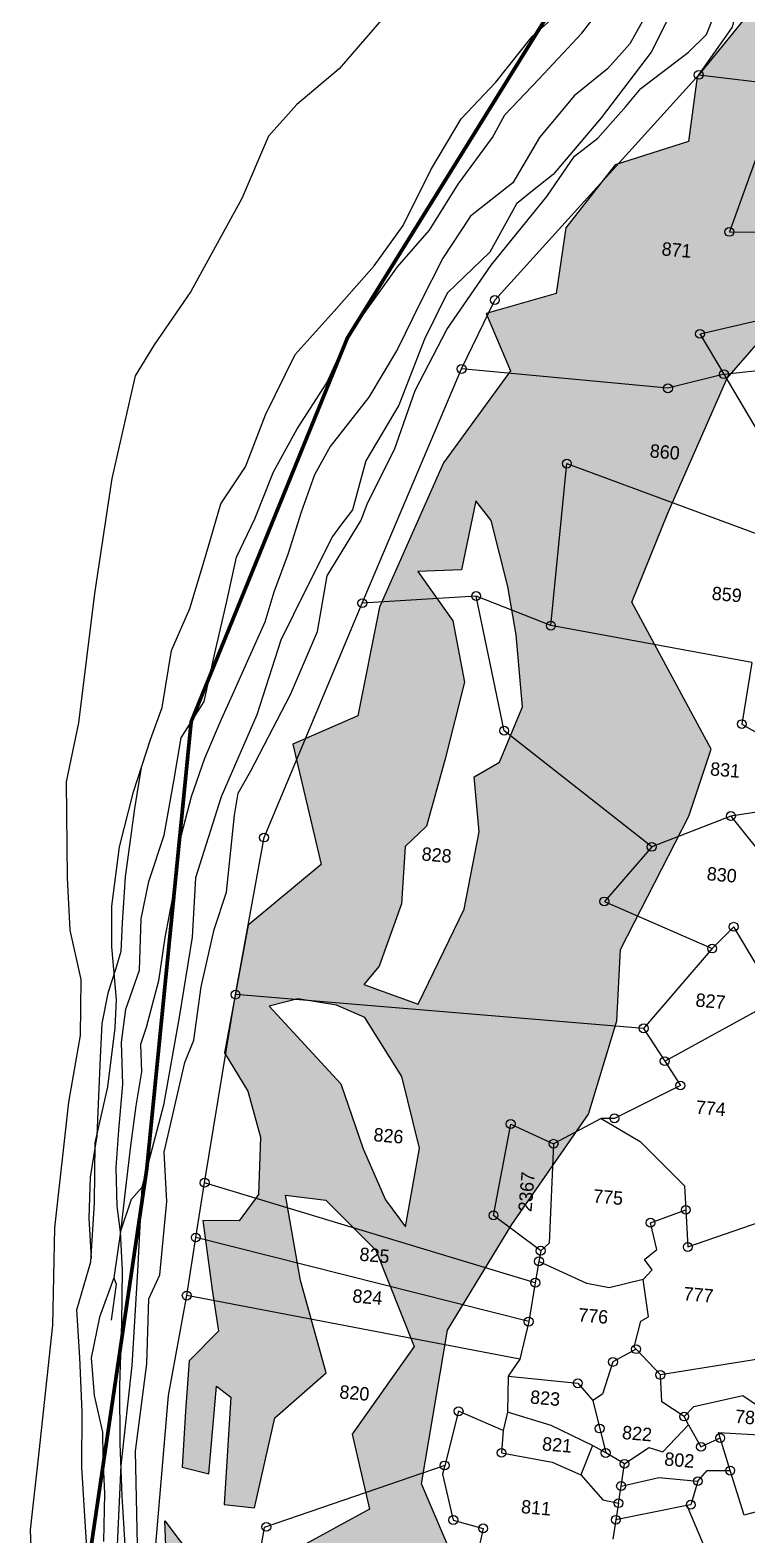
# Model space of a CAD drawing. Header units: metres. Extents: x 34 to 305800, y 82 to 1943652.
# Drawn here: x 302366 to 302743, y 1942375 to 1943165 of the extents above; entities that cross this region are included whole.
import ezdxf

# ---------------------------------------------------------------- set-up
doc = ezdxf.new("R2010")
doc.units = ezdxf.units.M
doc.header["$LTSCALE"] = 0.3
doc.header["$MEASUREMENT"] = 0
doc.linetypes.add('DASHDOT', pattern=[1, 0.5, -0.25, 0, -0.25])
doc.layers.get('0').update_dxf_attribs({"linetype": 'CONTINUOUS'})
for name, color, linetype in [('LINE_WATER', 4, 'CONTINUOUS'), ('POLY_HATCH', 12, 'CONTINUOUS'), ('POLY_PARCEL', 6, 'CONTINUOUS'), ('POLY_WATER', 4, 'CONTINUOUS'), ('SYM_STONE', 1, 'CONTINUOUS'), ('TEXT_PARCEL', 7, 'CONTINUOUS'), ('V_BOUND_STREAM_LINE', 7, 'DASHDOT')]:
    doc.layers.add(name, color=color, linetype=linetype)
doc.styles.add('TEXT_MAP', font='KRDEV050.TTF')
pattern_1 = [(0, (0, 0), (1.25, 1.25), [1.25, -1.25]), (90, (1.25, 0), (-1.25, 1.25), [1.25, -1.25])]

# ---------------------------------------------------------------- blocks, each defined once
blk = doc.blocks.new('STONE')
blk.add_circle((0, 0), 0.851)
blk = doc.blocks.new('RS')
at = {"layer": 'POLY_HATCH', "ltscale": 10}
h = blk.add_hatch(dxfattribs=at)
h.set_pattern_fill('ZIGZAG', color=256, scale=10, style=0)
h.set_pattern_definition(pattern_1)
h.paths.add_polyline_path([(109.86, 566.9), (122.45, 584.14), (125.18, 602.15), (129.72, 616.28), (142.56, 624.7), (159.04, 638.05), (171.11, 640.51), (177.21, 654.12), (176.56, 662.8), (193.82, 665.52), (193.42, 679.02), (203, 678.83), (206.67, 683.28), (210.71, 693.68), (200.55, 697.92), (197.84, 694.91), (199.24, 684.65), (188.56, 684.09), (186.56, 669.84), (163.39, 665.79), (162.54, 657.47), (161.07, 648.51), (146.89, 644.74), (136.52, 629.66), (127.96, 619.3), (120.95, 630.03), (131.51, 634.54), (130.71, 648.8), (142.61, 654.57), (152.02, 655.12), (164.32, 672.07), (174.37, 675.09), (184.01, 693.45), (192.57, 698.36), (193.05, 705.67), (187.23, 709.24), (182.01, 708.42), (177.99, 703.37), (169.81, 700.9), (175.39, 688.33), (171.63, 679.13), (163.95, 677.52), (158.69, 681.46), (118.95, 682.24), (116.48, 666.56), (116.4, 656.27), (120.35, 651.02), (111.52, 646.51), (111.94, 639.47), (112.65, 628.68), (116.03, 620.24), (116.97, 612.35), (115.46, 608.6), (112.65, 609.16), (112.84, 615.92), (112.65, 621.55), (107.58, 626.81), (107.95, 615.17), (102.36, 606.91), (101.95, 598.13), (92.41, 594.17), (86.5, 585.15), (85.99, 576.23), (76.84, 572.73), (80.8, 565.35), (72.88, 552.26), (66, 532.17), (64.36, 517.38), (55.97, 512.82), (61.2, 497.05), (52.12, 488.05), (50.43, 470.7), (54, 465.82), (56.25, 459.81), (56.63, 452.11), (54.37, 448.36), (49.49, 447.99), (51.56, 438.79), (52.87, 433.35), (49.3, 429.03), (49.39, 422.27), (49.59, 414.72), (53.24, 414.14), (53.24, 425.96), (55.3, 424.65), (55.68, 410.2), (59.75, 410.1), (61.44, 422.41), (67.8, 429.02), (63.25, 441.08), (60.27, 452.35), (65.73, 452.13), (73.01, 446.04), (79.25, 433.57), (71.97, 421.1), (75.19, 411.27), (65.98, 405.18), (74.28, 392.74), (65.12, 378.32), (74.44, 377.82), (80.29, 385.73), (87.16, 405.29), (81.84, 415.27), (83.52, 436.14), (90.92, 451.04), (99.87, 466.72), (102.6, 479.55), (102.26, 489.16), (109.86, 507.8), (112.07, 517.01), (99.74, 535.8), (103.51, 548.11)])
h.paths.add_polyline_path([(79.92, 545.09), (82.92, 536.46), (84.61, 530.07), (86.3, 520.5), (83.86, 512.81), (80.67, 510.56), (81.98, 503.24), (80.86, 492.73), (75.8, 479.45), (68.28, 481.46), (70.15, 484.09), (72.41, 492.73), (72.22, 500.42), (74.85, 503.42), (76.54, 512.43), (78.23, 523.13), (75.97, 531.2), (70.72, 537.39), (76.54, 538.15), (77.66, 547.53)], flags=16)
h.paths.add_polyline_path([(68.83, 477.08), (74.46, 469.57), (77.65, 460.19), (76.71, 449.49), (73.71, 452.87), (70.14, 459.43), (66.39, 467.88), (55.87, 477.45), (59.63, 478.77), (64.89, 478.39)], flags=16)
h.paths.add_polyline_path([(120.91, 635.81), (117.72, 641.45), (121.47, 644.26), (125.04, 648.95), (127.1, 646.7), (128.04, 642.57), (125.79, 636.75)], flags=16)
h.paths.add_polyline_path([(144.99, 634.85), (150.81, 641.8), (157.75, 641.98), (162.63, 643.11), (166.01, 649.68), (167.33, 660.38), (168.83, 655.5), (171.65, 654.75), (171.65, 661.88), (173.34, 661.32), (173.71, 657.94), (169.77, 649.49), (166.58, 642.73), (161.13, 639.92), (155.31, 639.54), (151.74, 638.79), (147.61, 634.66)], flags=16)
h.paths.add_polyline_path([(128.79, 656.08), (131.23, 661.53), (140.43, 661.34), (133.3, 656.08)], flags=16)
h = blk.add_hatch(dxfattribs=at)
h.set_pattern_fill('ZIGZAG', color=256, scale=10, style=0)
h.set_pattern_definition(pattern_1)
h.paths.add_polyline_path([(63.13, 391.96), (56.91, 397.31), (47.89, 407.31), (49.04, 398.46), (57.74, 391.62), (57.7, 378.73), (62.18, 378.48)])
h.paths.add_polyline_path([(55.38, 335), (63.16, 317.89), (75.93, 293.9), (84.81, 281.6), (90.25, 273.12), (92.26, 260.36), (96.01, 258.4), (97.01, 264.54), (93.59, 276.5), (87.71, 281.82), (89.8, 283.72), (96.25, 283.72), (103.09, 278.02), (109.36, 271.19), (111.07, 273.84), (108.41, 280.68), (100.62, 286.95), (105.56, 285.62), (109.74, 285.62), (111.1, 289.09), (119.05, 284.67), (120.95, 287.52), (114.3, 293.59), (100.87, 302.49), (89.17, 304.44), (80.47, 298.29), (74.8, 307.2), (60.14, 336.1), (58.84, 347.25), (55.73, 364.1), (58.32, 366.17), (63.9, 363.19), (66.89, 352.69), (69.87, 335.45), (79.86, 324.96), (89.6, 310.05), (93.62, 313.3), (92.06, 315.63), (82.33, 331.05), (73.9, 343.1), (74.03, 355.41), (69.22, 364.87), (60.27, 370.19), (51.32, 370.06), (52.74, 356.97)])
at = {"layer": 'LINE_WATER'}
for points in [[(38.8, 396.38), (37.46, 404.9), (36.18, 413.56), (35.59, 420.96), (34.62, 428.19), (33.65, 434.54), (34.99, 441.13), (34.78, 449.1), (34.18, 457.13), (35.21, 464.79), (35.49, 472.76), (35.34, 476.56), (34.12, 483.59), (33.65, 489.01), (34, 497.04), (35.21, 504.57), (36.86, 511.79), (38.08, 516.21), (38.67, 523.93), (40.64, 529.78), (42.1, 536.94), (43.57, 544.16), (46.4, 549.39), (48.49, 556.61), (51.76, 565.01), (56.47, 571.3), (61.3, 577.84), (64.7, 583.57), (67.78, 591.35), (71.24, 598.51), (75.45, 603.86), (79.78, 610.4), (83.24, 614.07)], [(96.15, 617.68), (92.94, 610.52), (90.23, 606.91), (86.08, 602.93), (81.93, 596.95), (78.91, 590.54), (73.64, 585.62), (70.43, 579.64), (67.91, 573.48), (65.38, 566.94), (62.11, 560.16), (57.53, 553.12), (55.75, 549.14), (54.41, 543.97), (53.13, 538.31), (51.67, 532.95), (50.83, 528.85), (48.93, 523.43), (47.46, 519.2), (46.12, 515.28), (44.35, 509.86), (43.01, 504.57), (41.91, 498.28), (41.76, 491.62), (41.1, 485.46), (40.76, 479.54), (39.67, 473.19), (39.08, 470.83), (39.55, 467.16), (39.2, 462.55), (38.92, 457.13), (38.77, 451.41), (38.61, 445.49), (38.27, 439.27), (36.8, 433.85), (36.15, 428.31), (36.99, 423.27), (38.52, 418.47), (38.86, 415.18), (39.51, 410.26), (39.92, 403.85)], [(42.88, 403.6), (41.91, 410.13), (41.01, 417.17), (40.29, 424.89), (39.83, 433.29), (39.3, 440.39), (38.61, 445.49), (37.86, 448.92), (37.27, 454.08), (37.18, 459.12), (37.21, 465.29), (36.55, 470.89), (36.71, 475.37), (38.11, 480.79), (37.71, 487.64), (38.3, 492.74), (39.83, 499.15), (40.48, 506.5), (40.95, 512.35), (43.6, 517.52), (44.5, 524.12), (45.47, 530.96), (46.25, 537.19), (48.27, 542.54), (50.24, 549.08), (52.89, 555.12), (56.31, 561.59), (58.65, 568.13), (64.45, 577.96), (68.28, 583.25), (71.62, 589.73), (75.64, 596.39), (77.04, 599.56), (81.19, 604.73), (86.39, 611.39), (90.72, 618.18)], [(44.53, 403.75), (43.17, 416.31), (43.67, 428.15), (43.17, 436.86), (44.38, 440.23), (44.46, 450.13), (43.53, 456.69), (45.25, 468.95), (46.17, 472.05), (46.53, 479.24), (47.6, 487.09), (48.82, 492.23), (49.03, 502.65), (49.25, 505.64), (50.68, 508.74), (55.1, 519.45), (57.96, 528.19), (58.61, 535.76), (62.54, 543.61), (63.16, 545.95), (66.18, 553.46), (68.25, 561.59), (71.76, 570.15), (76.97, 579.29), (83.62, 589.13), (86.83, 594.84), (89.76, 597.55), (93.15, 602.09), (94.96, 604.67), (100.91, 610.11), (103.12, 612.68), (105.05, 619.25)], [(99.41, 618.53), (95.91, 609.69), (89.98, 600.27), (84.19, 592.13), (81.61, 589.71), (79.63, 587.78), (76.61, 581), (71.4, 575.01), (68.9, 568.58), (66.25, 559.45), (62.47, 551.6), (61.25, 544.89), (59.81, 542.68), (58.9, 541.1), (55.96, 533.76), (53.18, 526.63), (50.82, 516.35), (47.03, 504.93), (44.53, 493.8), (44.75, 485.81), (43.96, 474.96), (42.89, 462.97), (40.96, 451.7), (41.32, 440.42), (41.67, 427.72), (41.39, 414.23), (41.96, 399.61)], [(35.98, 507.91), (35.54, 502.36), (35.36, 498.39), (35.11, 493.09), (35.24, 486.91), (35.37, 483.06), (34.87, 480.56), (34.11, 477.31), (33.68, 473.17), (33.85, 468.62), (34.06, 463.4), (34.31, 458.07), (33.91, 452.48), (34.19, 446.96), (34.98, 441.64)], [(38.61, 445.49), (39.71, 449.99), (40.96, 451.7)], [(38.27, 439.27), (38.63, 438.44), (38.37, 433.57)]]:
    blk.add_lwpolyline(points, dxfattribs=at)
at = {"layer": 'POLY_HATCH'}
for points in [[(107.95, 615.17), (102.36, 606.91), (101.95, 598.13), (92.41, 594.17), (86.5, 585.15), (85.99, 576.23), (76.84, 572.73), (80.8, 565.35), (72.88, 552.26), (66, 532.17), (64.36, 517.38), (55.97, 512.82), (61.2, 497.05), (52.12, 488.05), (50.43, 470.7), (54, 465.82), (56.25, 459.81), (56.63, 452.11), (54.37, 448.36), (49.49, 447.99), (51.56, 438.79), (52.87, 433.35), (49.3, 429.03), (49.39, 422.27), (49.59, 414.72), (53.24, 414.14), (53.24, 425.96), (55.3, 424.65), (55.68, 410.2), (59.75, 410.1), (61.44, 422.41), (67.8, 429.02), (63.25, 441.08), (60.27, 452.35), (65.73, 452.13), (73.01, 446.04), (79.25, 433.57), (71.97, 421.1), (75.19, 411.27), (65.98, 405.18)], [(87.16, 405.29), (81.84, 415.27), (83.52, 436.14), (90.92, 451.04), (99.87, 466.72), (102.6, 479.55), (102.26, 489.16), (109.86, 507.8), (112.07, 517.01), (99.74, 535.8), (103.51, 548.11), (109.86, 566.9), (122.45, 584.14), (125.18, 602.15), (129.72, 616.28)]]:
    blk.add_lwpolyline(points, dxfattribs=at)
at = {"layer": 'POLY_HATCH', "ltscale": 10}
for points in [[(68.28, 481.46), (75.8, 479.45), (80.86, 492.73), (81.98, 503.24), (80.67, 510.56), (83.86, 512.81), (86.3, 520.5), (84.61, 530.07), (82.92, 536.46), (79.92, 545.09), (77.66, 547.53), (76.54, 538.15), (70.72, 537.39), (75.97, 531.2), (78.23, 523.13), (76.54, 512.43), (74.85, 503.42), (72.22, 500.42), (72.41, 492.73), (70.15, 484.09), (68.28, 481.46)], [(76.71, 449.49), (77.65, 460.19), (74.46, 469.57), (68.83, 477.08), (64.89, 478.39), (59.63, 478.77), (55.87, 477.45), (66.39, 467.88), (70.14, 459.43), (73.71, 452.87), (76.71, 449.49)]]:
    blk.add_lwpolyline(points, dxfattribs=at)
blk.add_lwpolyline([(47.89, 407.31), (56.91, 397.31), (63.13, 391.96), (62.18, 378.48), (57.7, 378.73), (57.74, 391.62), (49.04, 398.46)], close=True, dxfattribs=at)
at = {"layer": 'POLY_PARCEL'}
for points in [[(102.53, 607.18), (113.85, 606.84)], [(113.85, 606.84), (108.46, 586.51), (121.94, 587.67)], [(109.41, 567.39), (105.72, 572.52), (125.49, 578.95)], [(109.41, 567.39), (128.64, 571.22)], [(109.41, 567.39), (102.06, 564.85), (74.21, 565.04)], [(115.51, 558.91), (109.41, 567.39)], [(89.16, 531.7), (89.41, 553.59), (120.42, 545.1)], [(78.81, 534.79), (63.65, 532.51)], [(105.24, 503.25), (84.13, 517.09), (78.81, 534.79)], [(89.16, 531.7), (78.81, 534.79)], [(116.51, 529.1), (89.16, 531.7)], [(116.51, 529.1), (115.87, 520.74), (126.12, 516.07), (124.91, 510.57)], [(124.91, 510.57), (115.48, 508.3)], [(115.48, 508.3), (105.24, 503.25)], [(115.48, 508.3), (133.23, 489.7)], [(105.24, 503.25), (99.53, 495.39), (114.52, 490.34)], [(121.17, 482.5), (120.76, 488.57), (117.15, 493.51), (114.52, 490.34)], [(114.52, 490.34), (106.27, 478.85)], [(109.48, 474.71), (121.17, 482.5)], [(106.27, 478.85), (51.24, 478.62)], [(106.27, 478.85), (109.48, 474.71)], [(109.48, 474.71), (111.86, 471.63), (103.41, 466.46), (101.66, 466.27)], [(101.66, 466.27), (95.56, 462.35)], [(101.66, 466.27), (107.11, 463.68), (113.59, 458.25), (114.04, 455.04)], [(95.08, 447.88), (88.36, 452.06), (89.59, 464.49), (95.56, 462.35)], [(95.56, 462.35), (96.13, 448.99), (95.08, 447.88)], [(114.04, 455.04), (114.73, 450.09), (126.64, 455.4)], [(109.14, 445.2), (110.25, 446.63), (109.06, 447.91), (110.62, 449.4), (109.46, 452.91), (114.04, 455.04)], [(94.73, 443.53), (49.29, 453.07)], [(95.08, 447.88), (94.97, 446.43)], [(94.3, 438.24), (48.75, 445.63)], [(94.97, 446.43), (94.73, 443.53)], [(109.14, 445.2), (104.66, 443.71), (101.66, 444.01), (94.97, 446.43)], [(109, 435.8), (108.72, 436.05), (109.29, 439.61), (110.3, 440.3), (109.14, 445.2)], [(94.73, 443.53), (94.3, 438.24)], [(93.56, 433.11), (48.22, 437.74)], [(94.3, 438.24), (93.56, 433.11)], [(109, 435.8), (106.05, 433.83), (105.03, 429.38), (103.79, 428.41)], [(112.55, 432.64), (109, 435.8)], [(125.51, 435.88), (112.55, 432.64)], [(93.56, 433.11), (92.18, 430.69)], [(116.22, 427.34), (117.4, 428.79), (123.85, 430.83), (127.36, 428.84), (131.79, 429.43), (137.98, 433.37)], [(116.22, 427.34), (113.05, 429.06), (112.55, 432.64)], [(92.18, 430.69), (101.59, 430.56), (103.79, 428.41)], [(92.18, 430.69), (92.52, 425.89)], [(103.79, 428.41), (106.15, 421.55)], [(116.92, 426.27), (116.22, 427.34)], [(92.16, 423.38), (85.96, 425.42), (84.73, 418)], [(92.52, 425.89), (92.16, 423.38)], [(104.3, 422.41), (98.5, 424.61), (92.52, 425.89)], [(108.79, 420.32), (111.85, 422.78), (113.78, 422.36), (116.92, 426.27)], [(116.92, 426.27), (118.83, 423.48), (121.3, 424.89)], [(121.3, 424.89), (121.01, 425.59), (129.57, 425.85)], [(123.02, 420.64), (121.3, 424.89)], [(92.16, 423.38), (92.19, 420.35), (99.07, 419.71), (103.06, 418.34)], [(104.3, 422.41), (103.06, 418.34)], [(106.15, 421.55), (104.3, 422.41)], [(108.79, 420.32), (106.15, 421.55)], [(108.59, 417.3), (108.79, 420.32)], [(108.59, 417.3), (113.55, 418.9), (118.81, 418.85)], [(118.81, 418.85), (118.14, 415.61), (117.63, 415.46)], [(118.81, 418.85), (119.92, 420.4), (123.02, 420.64)], [(135.35, 411.51), (130.53, 416.71), (125.39, 414.82), (123.02, 420.64)], [(84.73, 418), (61.3, 407.58), (60.62, 399.43), (61.4, 394.2)], [(84.73, 418), (84.54, 416.81), (86.52, 410.79), (90.62, 410.02), (90.1, 406.13)], [(103.06, 418.34), (106.32, 415.24), (108.44, 414.97)], [(108.44, 414.97), (108.59, 417.3)], [(117.63, 415.46), (108.28, 412.72)], [(108.44, 414.97), (108.28, 412.72)], [(117.63, 415.46), (122.52, 406.23)], [(108.28, 412.72), (108.09, 410.1)]]:
    blk.add_lwpolyline(points, dxfattribs=at)
at = {"layer": 'POLY_WATER'}
for points in [[(59.64, 611.21), (54.3, 603.81), (49.05, 598.52), (45.65, 593.94), (42.78, 585.31), (37.04, 572.27), (32.76, 564.7), (30.59, 560.29), (28.65, 546.29), (27.68, 530.7), (27.06, 513.17), (26.09, 505.15), (27.33, 492.29), (28.3, 485.33), (30.37, 478.82), (30.9, 471.33), (30.15, 462.26), (29.71, 445.26), (30.59, 432.22), (30.24, 415.04), (29.97, 404.56), (30.55, 400.16)], [(102.53, 607.18), (106.48, 613.98), (110.18, 639.71)], [(74.21, 565.04), (77.86, 574.65), (102.53, 607.18)], [(63.65, 532.51), (74.21, 565.04)], [(51.24, 478.62), (53.23, 499.98), (63.65, 532.51)], [(49.29, 453.07), (51.24, 478.62)], [(48.75, 445.63), (49.29, 453.07)], [(48.22, 437.74), (48.75, 445.63)], [(46.82, 390.27), (47, 400.84), (46.96, 424.14), (48.22, 437.74)]]:
    blk.add_lwpolyline(points, dxfattribs=at)
at = {"layer": 'V_BOUND_STREAM_LINE', "ltscale": 10, "const_width": 0.5}
blk.add_lwpolyline([(175.09, 715.59), (123.87, 720.87), (108, 690.97), (87.51, 625.04), (58.56, 567.86), (42.12, 514.64), (41.39, 454.25), (37.72, 392.63), (45.37, 340.93), (63.88, 288.77), (96.33, 227.8), (128.34, 160.68), (159.84, 107.06), (165.48, 81.46), (167.28, 74.21)], dxfattribs=at)
at = {"layer": 'SYM_STONE', "xscale": 0.7, "yscale": 0.7, "zscale": 0.7}
for p in [(102.53, 607.18), (108.46, 586.51), (77.86, 574.65), (105.72, 572.52), (109.41, 567.39), (74.21, 565.04), (102.06, 564.85), (89.41, 553.59), (78.81, 534.79), (63.65, 532.51), (89.16, 531.7), (115.87, 520.74), (84.13, 517.09), (115.48, 508.3), (105.24, 503.25), (53.23, 499.98), (99.53, 495.39), (117.15, 493.51), (114.52, 490.34), (106.27, 478.85), (51.24, 478.62), (109.48, 474.71), (111.86, 471.63), (103.41, 466.46), (89.59, 464.49), (95.56, 462.35), (114.04, 455.04), (49.29, 453.07), (109.46, 452.91), (88.36, 452.06), (114.73, 450.09), (95.08, 447.88), (48.75, 445.63), (94.97, 446.43), (94.73, 443.53), (48.22, 437.74), (94.3, 438.24), (109, 435.8), (106.05, 433.83), (112.55, 432.64), (101.59, 430.56), (116.22, 427.34), (85.96, 425.42), (105.05, 424.75), (121.3, 424.89), (118.83, 423.48), (92.19, 420.35), (106.15, 421.55), (108.79, 420.32), (123.02, 420.64), (118.81, 418.85), (84.73, 418), (108.59, 417.3), (108.44, 414.97), (118.14, 415.61), (108.28, 412.72), (86.52, 410.79), (90.62, 410.02), (61.57, 407.7)]:
    blk.add_blockref('STONE', p, dxfattribs=at)
at = {"layer": 'TEXT_PARCEL', "style": 'TEXT_MAP'}
for s, p in [('871', (99.61, 582.58)), ('860', (100.38, 555.39)), ('859', (110.34, 537.03)), ('831', (112.17, 513.51)), ('828', (74.53, 498.76)), ('830', (112.94, 499.43)), ('827', (112.91, 482.38)), ('774', (114.19, 468.04)), ('826', (71.36, 460.6)), ('775', (101.48, 454.94)), ('825', (70.88, 444.43)), ('777', (114.72, 442.92)), ('824', (70.42, 438.76)), ('776', (100.87, 438.86)), ('823', (95.39, 427.29)), ('782', (123.04, 427.09)), ('820', (69.8, 425.76)), ('822', (108.11, 423.62)), ('821', (97.54, 421.17)), ('802', (114.08, 420.56)), ('811', (95.46, 412.51))]:
    blk.add_text(s, height=1.8, dxfattribs=at).set_placement(p)
blk.add_text('2367', height=1.8, rotation=90, dxfattribs=at).set_placement((93.4, 452.93))

msp = doc.modelspace()

# ---------------------------------------------------------------- block references
at = {"xscale": 3.9035063544516, "yscale": 3.9035063544516, "zscale": 3.9035063544516, "rotation": 355.0238610688805}
msp.add_blockref('RS', (302112.94, 1940815.1), dxfattribs=at)

doc.saveas('drawing.dxf')
